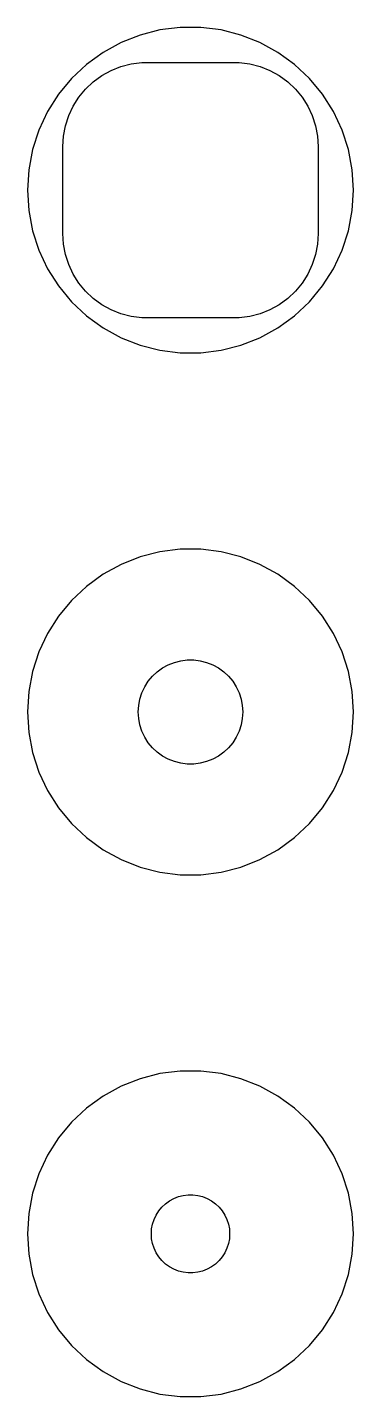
# Model space of a CAD drawing. Header units: metres. Extents: x -7.5 to 7.5, y 40.5 to 103.5.
import ezdxf

# ---------------------------------------------------------------- set-up
doc = ezdxf.new("R2010")
doc.units = ezdxf.units.M

msp = doc.modelspace()

# ---------------------------------------------------------------- linework, layer by layer
for p, q in [((-1.40535, 103.367), (-2.31763, 103.133)), ((-0.470917, 103.485), (-1.40535, 103.367)), ((0.470917, 103.485), (-0.470917, 103.485)), ((1.40535, 103.367), (0.470917, 103.485)), ((2.31763, 103.133), (1.40535, 103.367)), ((-3.19334, 102.786), (-4.01869, 102.332)), ((-2.31763, 103.133), (-3.19334, 102.786)), ((3.19334, 102.786), (2.31763, 103.133)), ((4.01869, 102.332), (3.19334, 102.786)), ((-4.01869, 102.332), (-4.78067, 101.779)), ((4.78067, 101.779), (4.01869, 102.332)), ((-4.78067, 101.779), (-5.46725, 101.134)), ((-4.07506, 101.27), (-3.64888, 101.504)), ((-3.64888, 101.504), (-3.1967, 101.683)), ((-3.1967, 101.683), (-2.72565, 101.804)), ((-2.72565, 101.804), (-2.24316, 101.865)), ((-2.24316, 101.865), (2.24316, 101.865)), ((2.24316, 101.865), (2.72565, 101.804)), ((2.72565, 101.804), (3.1967, 101.683)), ((3.1967, 101.683), (3.64888, 101.504)), ((3.64888, 101.504), (4.07506, 101.27)), ((5.46725, 101.134), (4.78067, 101.779)), ((-5.46725, 101.134), (-6.06763, 100.408)), ((-4.82301, 100.651), (-4.46851, 100.984)), ((-4.46851, 100.984), (-4.07506, 101.27)), ((4.07506, 101.27), (4.46851, 100.984)), ((4.46851, 100.984), (4.82301, 100.651)), ((6.06763, 100.408), (5.46725, 101.134)), ((-6.06763, 100.408), (-6.5723, 99.6131)), ((-5.3936, 99.8656), (-5.13301, 100.276)), ((-5.13301, 100.276), (-4.82301, 100.651)), ((4.82301, 100.651), (5.13301, 100.276)), ((5.13301, 100.276), (5.3936, 99.8656)), ((6.5723, 99.6131), (6.06763, 100.408)), ((-6.5723, 99.6131), (-6.97331, 98.7609)), ((-5.60068, 99.4256), (-5.3936, 99.8656)), ((5.3936, 99.8656), (5.60068, 99.4256)), ((6.97331, 98.7609), (6.5723, 99.6131)), ((-5.84209, 98.4854), (-5.75096, 98.9631)), ((-5.75096, 98.9631), (-5.60068, 99.4256)), ((5.60068, 99.4256), (5.75096, 98.9631)), ((5.75096, 98.9631), (5.84209, 98.4854)), ((-6.97331, 98.7609), (-7.26436, 97.8652)), ((-5.87262, 98), (-5.84209, 98.4854)), ((5.84209, 98.4854), (5.87262, 98)), ((7.26436, 97.8652), (6.97331, 98.7609)), ((-7.26436, 97.8652), (-7.44086, 96.94)), ((-5.87262, 94), (-5.87262, 98)), ((5.87262, 98), (5.87262, 94)), ((7.44086, 96.94), (7.26436, 97.8652)), ((-7.44086, 96.94), (-7.5, 96)), ((7.5, 96), (7.44086, 96.94)), ((-7.5, 96), (-7.44086, 95.06)), ((7.44086, 95.06), (7.5, 96)), ((-7.44086, 95.06), (-7.26436, 94.1348)), ((7.26436, 94.1348), (7.44086, 95.06)), ((-7.26436, 94.1348), (-6.97331, 93.2391)), ((-5.84209, 93.5146), (-5.87262, 94)), ((5.87262, 94), (5.84209, 93.5146)), ((6.97331, 93.2391), (7.26436, 94.1348)), ((-6.97331, 93.2391), (-6.5723, 92.3869)), ((-5.75096, 93.0369), (-5.84209, 93.5146)), ((5.84209, 93.5146), (5.75096, 93.0369)), ((6.5723, 92.3869), (6.97331, 93.2391)), ((-5.60068, 92.5744), (-5.75096, 93.0369)), ((-5.3936, 92.1344), (-5.60068, 92.5744)), ((5.60068, 92.5744), (5.3936, 92.1344)), ((5.75096, 93.0369), (5.60068, 92.5744)), ((-6.5723, 92.3869), (-6.06763, 91.5916)), ((-5.13301, 91.7237), (-5.3936, 92.1344)), ((5.3936, 92.1344), (5.13301, 91.7237)), ((6.06763, 91.5916), (6.5723, 92.3869)), ((-6.06763, 91.5916), (-5.46725, 90.8659)), ((-4.82301, 91.349), (-5.13301, 91.7237)), ((-4.46851, 91.0161), (-4.82301, 91.349)), ((4.82301, 91.349), (4.46851, 91.0161)), ((5.13301, 91.7237), (4.82301, 91.349)), ((5.46725, 90.8659), (6.06763, 91.5916)), ((-5.46725, 90.8659), (-4.78067, 90.2212)), ((-4.07506, 90.7302), (-4.46851, 91.0161)), ((-3.64888, 90.4959), (-4.07506, 90.7302)), ((4.07506, 90.7302), (3.64888, 90.4959)), ((4.46851, 91.0161), (4.07506, 90.7302)), ((4.78067, 90.2212), (5.46725, 90.8659)), ((-4.78067, 90.2212), (-4.01869, 89.6675)), ((-3.1967, 90.3169), (-3.64888, 90.4959)), ((-2.72565, 90.196), (-3.1967, 90.3169)), ((-2.24316, 90.135), (-2.72565, 90.196)), ((2.24316, 90.135), (-2.24316, 90.135)), ((2.72565, 90.196), (2.24316, 90.135)), ((3.1967, 90.3169), (2.72565, 90.196)), ((3.64888, 90.4959), (3.1967, 90.3169)), ((4.01869, 89.6675), (4.78067, 90.2212)), ((-4.01869, 89.6675), (-3.19334, 89.2138)), ((3.19334, 89.2138), (4.01869, 89.6675)), ((-3.19334, 89.2138), (-2.31763, 88.8671)), ((-2.31763, 88.8671), (-1.40535, 88.6329)), ((1.40535, 88.6329), (2.31763, 88.8671)), ((2.31763, 88.8671), (3.19334, 89.2138)), ((-1.40535, 88.6329), (-0.470917, 88.5148)), ((-0.470917, 88.5148), (0.470917, 88.5148)), ((0.470917, 88.5148), (1.40535, 88.6329)), ((-1.40535, 79.3671), (-2.31763, 79.1329)), ((-0.470917, 79.4852), (-1.40535, 79.3671)), ((0.470917, 79.4852), (-0.470917, 79.4852)), ((1.40535, 79.3671), (0.470917, 79.4852)), ((2.31763, 79.1329), (1.40535, 79.3671)), ((-3.19334, 78.7862), (-4.01869, 78.3325)), ((-2.31763, 79.1329), (-3.19334, 78.7862)), ((3.19334, 78.7862), (2.31763, 79.1329)), ((4.01869, 78.3325), (3.19334, 78.7862)), ((-4.01869, 78.3325), (-4.78067, 77.7788)), ((4.78067, 77.7788), (4.01869, 78.3325)), ((-4.78067, 77.7788), (-5.46725, 77.1341)), ((5.46725, 77.1341), (4.78067, 77.7788)), ((-5.46725, 77.1341), (-6.06763, 76.4084)), ((6.06763, 76.4084), (5.46725, 77.1341)), ((-6.06763, 76.4084), (-6.5723, 75.6131)), ((6.5723, 75.6131), (6.06763, 76.4084)), ((-6.5723, 75.6131), (-6.97331, 74.7609)), ((6.97331, 74.7609), (6.5723, 75.6131)), ((-6.97331, 74.7609), (-7.26436, 73.8652)), ((-0.741638, 74.2825), (-0.449707, 74.3575)), ((-0.449707, 74.3575), (-0.150696, 74.3953)), ((-0.150696, 74.3953), (0.150696, 74.3953)), ((0.150696, 74.3953), (0.449707, 74.3575)), ((0.449707, 74.3575), (0.741638, 74.2825)), ((7.26436, 73.8652), (6.97331, 74.7609)), ((-7.26436, 73.8652), (-7.44086, 72.94)), ((-1.74951, 73.6429), (-1.52982, 73.8492)), ((-1.52982, 73.8492), (-1.28598, 74.0264)), ((-1.28598, 74.0264), (-1.02187, 74.1716)), ((-1.02187, 74.1716), (-0.741638, 74.2825)), ((0.741638, 74.2825), (1.02187, 74.1716)), ((1.02187, 74.1716), (1.28598, 74.0264)), ((1.28598, 74.0264), (1.52982, 73.8492)), ((1.52982, 73.8492), (1.74951, 73.6429)), ((7.44086, 72.94), (7.26436, 73.8652)), ((-2.23146, 72.8835), (-2.10313, 73.1562)), ((-2.10313, 73.1562), (-1.94164, 73.4107)), ((-1.94164, 73.4107), (-1.74951, 73.6429)), ((1.74951, 73.6429), (1.94164, 73.4107)), ((1.94164, 73.4107), (2.10313, 73.1562)), ((2.10313, 73.1562), (2.23146, 72.8835)), ((-7.44086, 72.94), (-7.5, 72)), ((-2.38107, 72.3008), (-2.32458, 72.5968)), ((-2.32458, 72.5968), (-2.23146, 72.8835)), ((2.23146, 72.8835), (2.32458, 72.5968)), ((2.32458, 72.5968), (2.38107, 72.3008)), ((7.5, 72), (7.44086, 72.94)), ((-7.5, 72), (-7.44086, 71.06)), ((-2.39999, 72), (-2.38107, 72.3008)), ((-2.38107, 71.6992), (-2.39999, 72)), ((2.38107, 72.3008), (2.39999, 72)), ((2.39999, 72), (2.38107, 71.6992)), ((7.44086, 71.06), (7.5, 72)), ((-2.32458, 71.4032), (-2.38107, 71.6992)), ((-2.23146, 71.1165), (-2.32458, 71.4032)), ((2.32458, 71.4032), (2.23146, 71.1165)), ((2.38107, 71.6992), (2.32458, 71.4032)), ((-7.44086, 71.06), (-7.26436, 70.1348)), ((-2.10313, 70.8438), (-2.23146, 71.1165)), ((-1.94164, 70.5893), (-2.10313, 70.8438)), ((-1.74951, 70.3571), (-1.94164, 70.5893)), ((1.94164, 70.5893), (1.74951, 70.3571)), ((2.10313, 70.8438), (1.94164, 70.5893)), ((2.23146, 71.1165), (2.10313, 70.8438)), ((7.26436, 70.1348), (7.44086, 71.06)), ((-7.26436, 70.1348), (-6.97331, 69.2391)), ((-1.52982, 70.1508), (-1.74951, 70.3571)), ((-1.28598, 69.9736), (-1.52982, 70.1508)), ((-1.02187, 69.8284), (-1.28598, 69.9736)), ((1.28598, 69.9736), (1.02187, 69.8284)), ((1.52982, 70.1508), (1.28598, 69.9736)), ((1.74951, 70.3571), (1.52982, 70.1508)), ((6.97331, 69.2391), (7.26436, 70.1348)), ((-0.741638, 69.7175), (-1.02187, 69.8284)), ((-0.449707, 69.6425), (-0.741638, 69.7175)), ((-0.150696, 69.6047), (-0.449707, 69.6425)), ((0.150696, 69.6047), (-0.150696, 69.6047)), ((0.449707, 69.6425), (0.150696, 69.6047)), ((0.741638, 69.7175), (0.449707, 69.6425)), ((1.02187, 69.8284), (0.741638, 69.7175)), ((-6.97331, 69.2391), (-6.5723, 68.3869)), ((6.5723, 68.3869), (6.97331, 69.2391)), ((-6.5723, 68.3869), (-6.06763, 67.5916)), ((6.06763, 67.5916), (6.5723, 68.3869)), ((-6.06763, 67.5916), (-5.46725, 66.8659)), ((5.46725, 66.8659), (6.06763, 67.5916)), ((-5.46725, 66.8659), (-4.78067, 66.2212)), ((4.78067, 66.2212), (5.46725, 66.8659)), ((-4.78067, 66.2212), (-4.01869, 65.6675)), ((4.01869, 65.6675), (4.78067, 66.2212)), ((-4.01869, 65.6675), (-3.19334, 65.2138)), ((3.19334, 65.2138), (4.01869, 65.6675)), ((-3.19334, 65.2138), (-2.31763, 64.8671)), ((-2.31763, 64.8671), (-1.40535, 64.6329)), ((1.40535, 64.6329), (2.31763, 64.8671)), ((2.31763, 64.8671), (3.19334, 65.2138)), ((-1.40535, 64.6329), (-0.470917, 64.5148)), ((-0.470917, 64.5148), (0.470917, 64.5148)), ((0.470917, 64.5148), (1.40535, 64.6329)), ((-0.470917, 55.4852), (-1.40535, 55.3671)), ((0.470917, 55.4852), (-0.470917, 55.4852)), ((1.40535, 55.3671), (0.470917, 55.4852)), ((-3.19334, 54.7862), (-4.01869, 54.3325)), ((-2.31763, 55.1329), (-3.19334, 54.7862)), ((-1.40535, 55.3671), (-2.31763, 55.1329)), ((2.31763, 55.1329), (1.40535, 55.3671)), ((3.19334, 54.7862), (2.31763, 55.1329)), ((4.01869, 54.3325), (3.19334, 54.7862)), ((-4.01869, 54.3325), (-4.78067, 53.7788)), ((4.78067, 53.7788), (4.01869, 54.3325)), ((-4.78067, 53.7788), (-5.46725, 53.1341)), ((5.46725, 53.1341), (4.78067, 53.7788)), ((-5.46725, 53.1341), (-6.06763, 52.4084)), ((6.06763, 52.4084), (5.46725, 53.1341)), ((-6.06763, 52.4084), (-6.5723, 51.6131)), ((6.5723, 51.6131), (6.06763, 52.4084)), ((-6.5723, 51.6131), (-6.97331, 50.7609)), ((6.97331, 50.7609), (6.5723, 51.6131)), ((-6.97331, 50.7609), (-7.26436, 49.8652)), ((7.26436, 49.8652), (6.97331, 50.7609)), ((-7.26436, 49.8652), (-7.44086, 48.94)), ((-0.556229, 49.7119), (-0.33728, 49.7681)), ((-0.33728, 49.7681), (-0.113022, 49.7964)), ((-0.113022, 49.7964), (0.113022, 49.7964)), ((0.113022, 49.7964), (0.33728, 49.7681)), ((0.33728, 49.7681), (0.556229, 49.7119)), ((7.44086, 48.94), (7.26436, 49.8652)), ((-1.45622, 49.058), (-1.31213, 49.2322)), ((-1.31213, 49.2322), (-1.14735, 49.3869)), ((-1.14735, 49.3869), (-0.964478, 49.5198)), ((-0.964478, 49.5198), (-0.766388, 49.6287)), ((-0.766388, 49.6287), (-0.556229, 49.7119)), ((0.556229, 49.7119), (0.766388, 49.6287)), ((0.766388, 49.6287), (0.964478, 49.5198)), ((0.964478, 49.5198), (1.14735, 49.3869)), ((1.14735, 49.3869), (1.31213, 49.2322)), ((1.31213, 49.2322), (1.45622, 49.058)), ((-7.44086, 48.94), (-7.5, 48)), ((-1.74344, 48.4476), (-1.67358, 48.6626)), ((-1.67358, 48.6626), (-1.57735, 48.8671)), ((-1.57735, 48.8671), (-1.45622, 49.058)), ((1.45622, 49.058), (1.57735, 48.8671)), ((1.57735, 48.8671), (1.67358, 48.6626)), ((1.67358, 48.6626), (1.74344, 48.4476)), ((7.5, 48), (7.44086, 48.94)), ((-7.5, 48), (-7.44086, 47.06)), ((-1.79999, 48), (-1.7858, 48.2256)), ((-1.7858, 47.7744), (-1.79999, 48)), ((-1.7858, 48.2256), (-1.74344, 48.4476)), ((1.74344, 48.4476), (1.7858, 48.2256)), ((1.7858, 48.2256), (1.79999, 48)), ((1.79999, 48), (1.7858, 47.7744)), ((7.44086, 47.06), (7.5, 48)), ((-1.74344, 47.5524), (-1.7858, 47.7744)), ((-1.67358, 47.3374), (-1.74344, 47.5524)), ((-1.57735, 47.1329), (-1.67358, 47.3374)), ((1.67358, 47.3374), (1.57735, 47.1329)), ((1.74344, 47.5524), (1.67358, 47.3374)), ((1.7858, 47.7744), (1.74344, 47.5524)), ((-7.44086, 47.06), (-7.26436, 46.1348)), ((-1.45622, 46.942), (-1.57735, 47.1329)), ((-1.31213, 46.7678), (-1.45622, 46.942)), ((-1.14735, 46.6131), (-1.31213, 46.7678)), ((-0.964478, 46.4802), (-1.14735, 46.6131)), ((1.14735, 46.6131), (0.964478, 46.4802)), ((1.31213, 46.7678), (1.14735, 46.6131)), ((1.45622, 46.942), (1.31213, 46.7678)), ((1.57735, 47.1329), (1.45622, 46.942)), ((7.26436, 46.1348), (7.44086, 47.06)), ((-7.26436, 46.1348), (-6.97331, 45.2391)), ((-0.766388, 46.3713), (-0.964478, 46.4802)), ((-0.556229, 46.2881), (-0.766388, 46.3713)), ((-0.33728, 46.2319), (-0.556229, 46.2881)), ((-0.113022, 46.2036), (-0.33728, 46.2319)), ((0.113022, 46.2036), (-0.113022, 46.2036)), ((0.33728, 46.2319), (0.113022, 46.2036)), ((0.556229, 46.2881), (0.33728, 46.2319)), ((0.766388, 46.3713), (0.556229, 46.2881)), ((0.964478, 46.4802), (0.766388, 46.3713)), ((6.97331, 45.2391), (7.26436, 46.1348)), ((-6.97331, 45.2391), (-6.5723, 44.3869)), ((6.5723, 44.3869), (6.97331, 45.2391)), ((-6.5723, 44.3869), (-6.06763, 43.5916)), ((6.06763, 43.5916), (6.5723, 44.3869)), ((-6.06763, 43.5916), (-5.46725, 42.8659)), ((5.46725, 42.8659), (6.06763, 43.5916)), ((-5.46725, 42.8659), (-4.78067, 42.2212)), ((4.78067, 42.2212), (5.46725, 42.8659)), ((-4.78067, 42.2212), (-4.01869, 41.6675)), ((4.01869, 41.6675), (4.78067, 42.2212)), ((-4.01869, 41.6675), (-3.19334, 41.2138)), ((3.19334, 41.2138), (4.01869, 41.6675)), ((-3.19334, 41.2138), (-2.31763, 40.8671)), ((2.31763, 40.8671), (3.19334, 41.2138)), ((-2.31763, 40.8671), (-1.40535, 40.6329)), ((-1.40535, 40.6329), (-0.470917, 40.5148)), ((-0.470917, 40.5148), (0.470917, 40.5148)), ((0.470917, 40.5148), (1.40535, 40.6329)), ((1.40535, 40.6329), (2.31763, 40.8671))]:
    msp.add_line(p, q)

doc.saveas('drawing.dxf')
